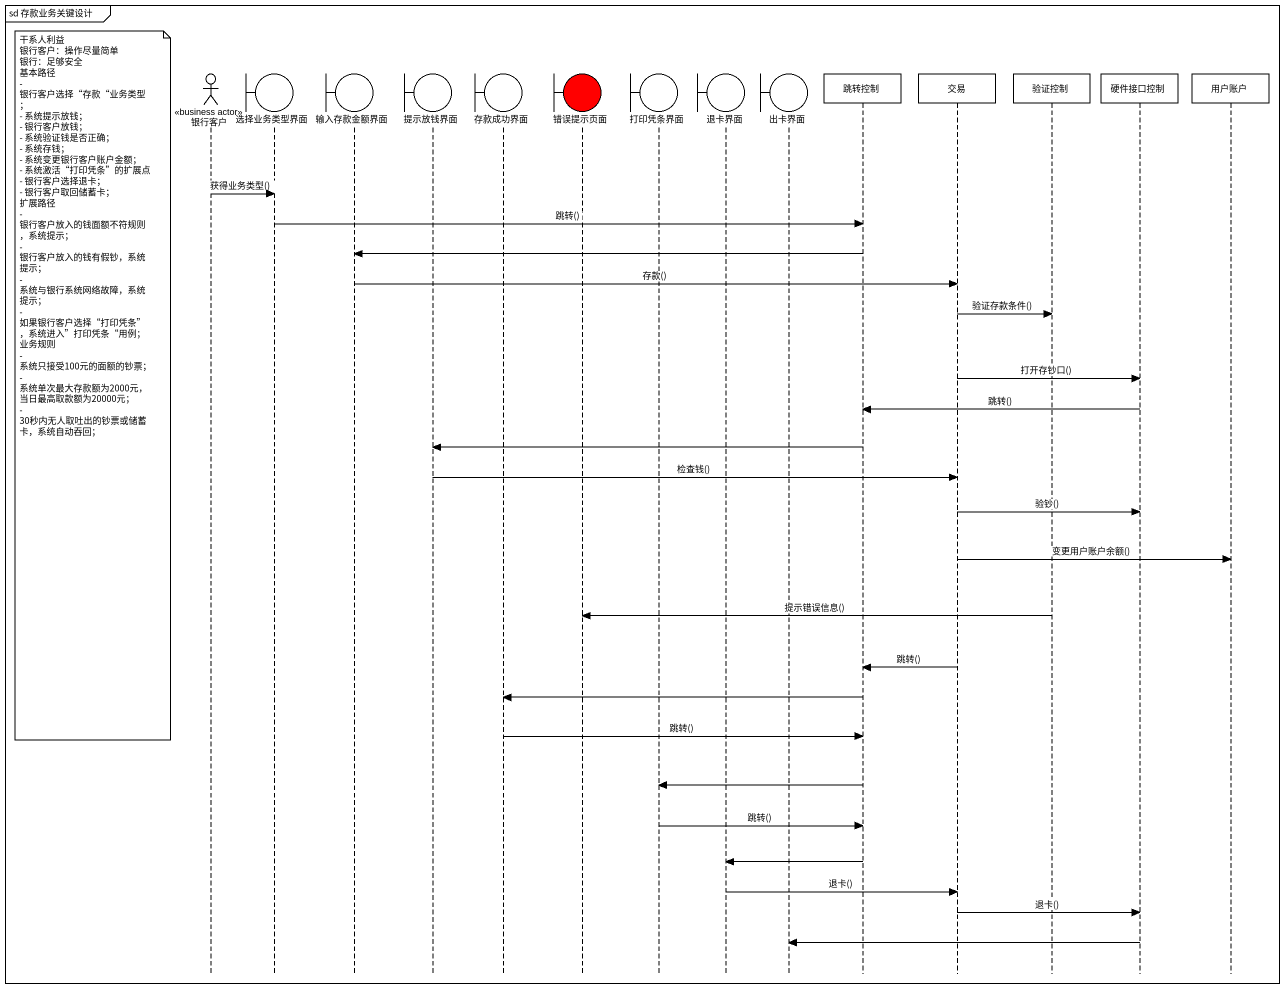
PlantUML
@startuml
mainframe sd 存款业务关键设计
hide footbox
actor 银行客户 <<business actor>>
boundary 选择业务类型界面
boundary 输入存款金额界面
boundary 提示放钱界面
boundary 存款成功界面
boundary 错误提示页面 #FF0000
boundary 打印凭条界面
boundary 退卡界面
boundary 出卡界面
participant 跳转控制
participant 交易
participant 验证控制
participant 硬件接口控制
participant 用户账户

银行客户 -> 选择业务类型界面 : 获得业务类型()
选择业务类型界面 -> 跳转控制 : 跳转()
跳转控制 -> 输入存款金额界面
输入存款金额界面 -> 交易 : 存款()
交易 -> 验证控制 : 验证存款条件()
交易 -> 硬件接口控制 : 打开存钞口()
note left of 银行客户
  干系人利益
  银行客户：操作尽量简单
  银行：足够安全
  基本路径
  - 银行客户选择“存款“业务类型；
  - 系统提示放钱；
  - 银行客户放钱；
  - 系统验证钱是否正确；
  - 系统存钱；
  - 系统变更银行客户账户金额；
  - 系统激活“打印凭条”的扩展点
  - 银行客户选择退卡；
  - 银行客户取回储蓄卡；
  扩展路径
  - 银行客户放入的钱面额不符规则，系统提示；
  - 银行客户放入的钱有假钞，系统提示；
  - 系统与银行系统网络故障，系统提示；
  - 如果银行客户选择“打印凭条”，系统进入”打印凭条“用例；
  业务规则
  - 系统只接受100元的面额的钞票；
  - 系统单次最大存款额为2000元，当日最高取款额为20000元；
  - 30秒内无人取吐出的钞票或储蓄卡，系统自动吞回；
end note
硬件接口控制 -> 跳转控制 : 跳转()
跳转控制 -> 提示放钱界面
提示放钱界面 -> 交易 : 检查钱()
交易 -> 硬件接口控制 : 验钞()
交易 -> 用户账户 : 变更用户账户余额()
验证控制 -> 错误提示页面 : 提示错误信息()
交易 -> 跳转控制 : 跳转()
跳转控制 -> 存款成功界面
存款成功界面 -> 跳转控制 : 跳转()
跳转控制 -> 打印凭条界面
打印凭条界面 -> 跳转控制 : 跳转()
跳转控制 -> 退卡界面
退卡界面 -> 交易 : 退卡()
交易 -> 硬件接口控制 : 退卡()
硬件接口控制 -> 出卡界面
@enduml
